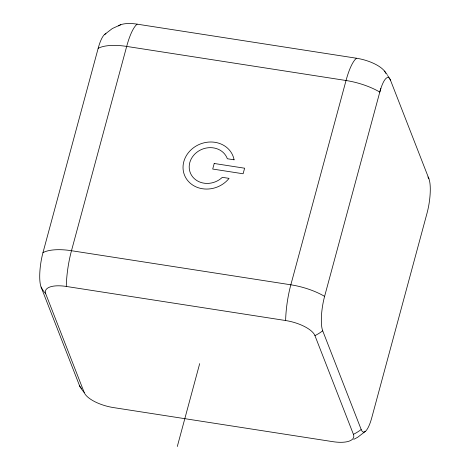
<?xml version="1.0" encoding="UTF-8"?>
<svg xmlns="http://www.w3.org/2000/svg" width="470" height="470" viewBox="0 0 470 470"><rect width="100%" height="100%" fill="white"/><g stroke="black" fill="none" stroke-linecap="round" stroke-linejoin="round"><path stroke-width="0.7" d="M387.533 75.453A41.718 37.001 -21.3 0 1 390.435 80.07L428.922 178.782A26.067 6.592 -81.2 0 1 427.024 213.21L371.829 417.513A26.073 6.592 -81.2 0 1 361.189 429.515A41.718 37.001 -21.3 0 1 353.416 434.333A26.073 10.064 15.1 0 1 332.86 441.665L113.505 407.59A26.073 10.076 15.1 0 1 84.206 392.497A41.718 37.001 -21.3 0 1 79.565 385.753L41.078 287.041A26.073 6.586 -81.2 0 1 42.981 252.607L98.171 48.31A26.073 6.592 -81.2 0 1 105.962 33.77M177.302 446.5L199.685 363.633M361.189 429.515L322.702 330.804A26.073 6.592 -81.2 0 1 324.6 296.37L379.795 92.073A26.073 6.592 -81.2 0 1 380.865 88.472M104.716 34.381L112.342 28.529L120.79 24.698M365.284 431.442L357.658 437.3L353.728 439.374M118.37 25.909A26.073 10.07 15.1 0 1 137.134 24.152L356.495 58.233A26.073 10.076 15.1 0 1 385.794 73.326M353.416 434.333L314.935 335.621A26.073 10.076 15.1 0 0 285.631 320.534L66.276 286.447A41.718 10.546 -81.2 0 1 71.487 250.716L126.677 46.418A41.718 10.546 -81.2 0 1 137.134 24.152M384.489 71.052L387.192 74.542M41.078 287.041A41.718 37.001 -21.3 0 0 45.725 293.791L84.206 392.497M356.495 58.233A41.718 10.546 -81.2 0 0 346.038 80.505L290.842 284.802A41.718 10.546 -81.2 0 0 285.631 320.534M324.6 296.37A41.718 16.121 15.1 0 0 290.842 284.802L71.487 250.716A41.718 16.121 15.1 0 0 42.976 252.607M98.171 48.31A41.718 16.121 15.1 0 1 126.677 46.418L346.038 80.505A41.718 16.121 15.1 0 1 379.795 92.073A26.073 6.58 -81.2 0 1 390.429 80.106M45.725 293.791A26.073 10.076 15.1 0 1 66.276 286.442M322.702 330.804A41.718 37.001 -21.3 0 1 314.935 335.621M81.592 388.244A26.073 6.592 -81.2 0 1 79.565 385.753M427.923 176.996A41.718 37.001 -21.3 0 1 428.922 178.782M214.208 163.484L212.704 169.053L243.113 173.777L244.617 168.207L214.208 163.484M234.084 159.8L227.345 158.748A19.816 17.578 -21.3 0 0 200.026 150.218A19.816 17.578 -21.3 0 0 192.788 177.02A19.816 17.578 -21.3 0 0 222.328 177.325L229.066 178.371A26.073 23.13 -21.3 0 1 188.482 181.485A26.073 23.13 -21.3 0 1 198.381 144.825A26.073 23.13 -21.3 0 1 234.084 159.8"/></g></svg>
